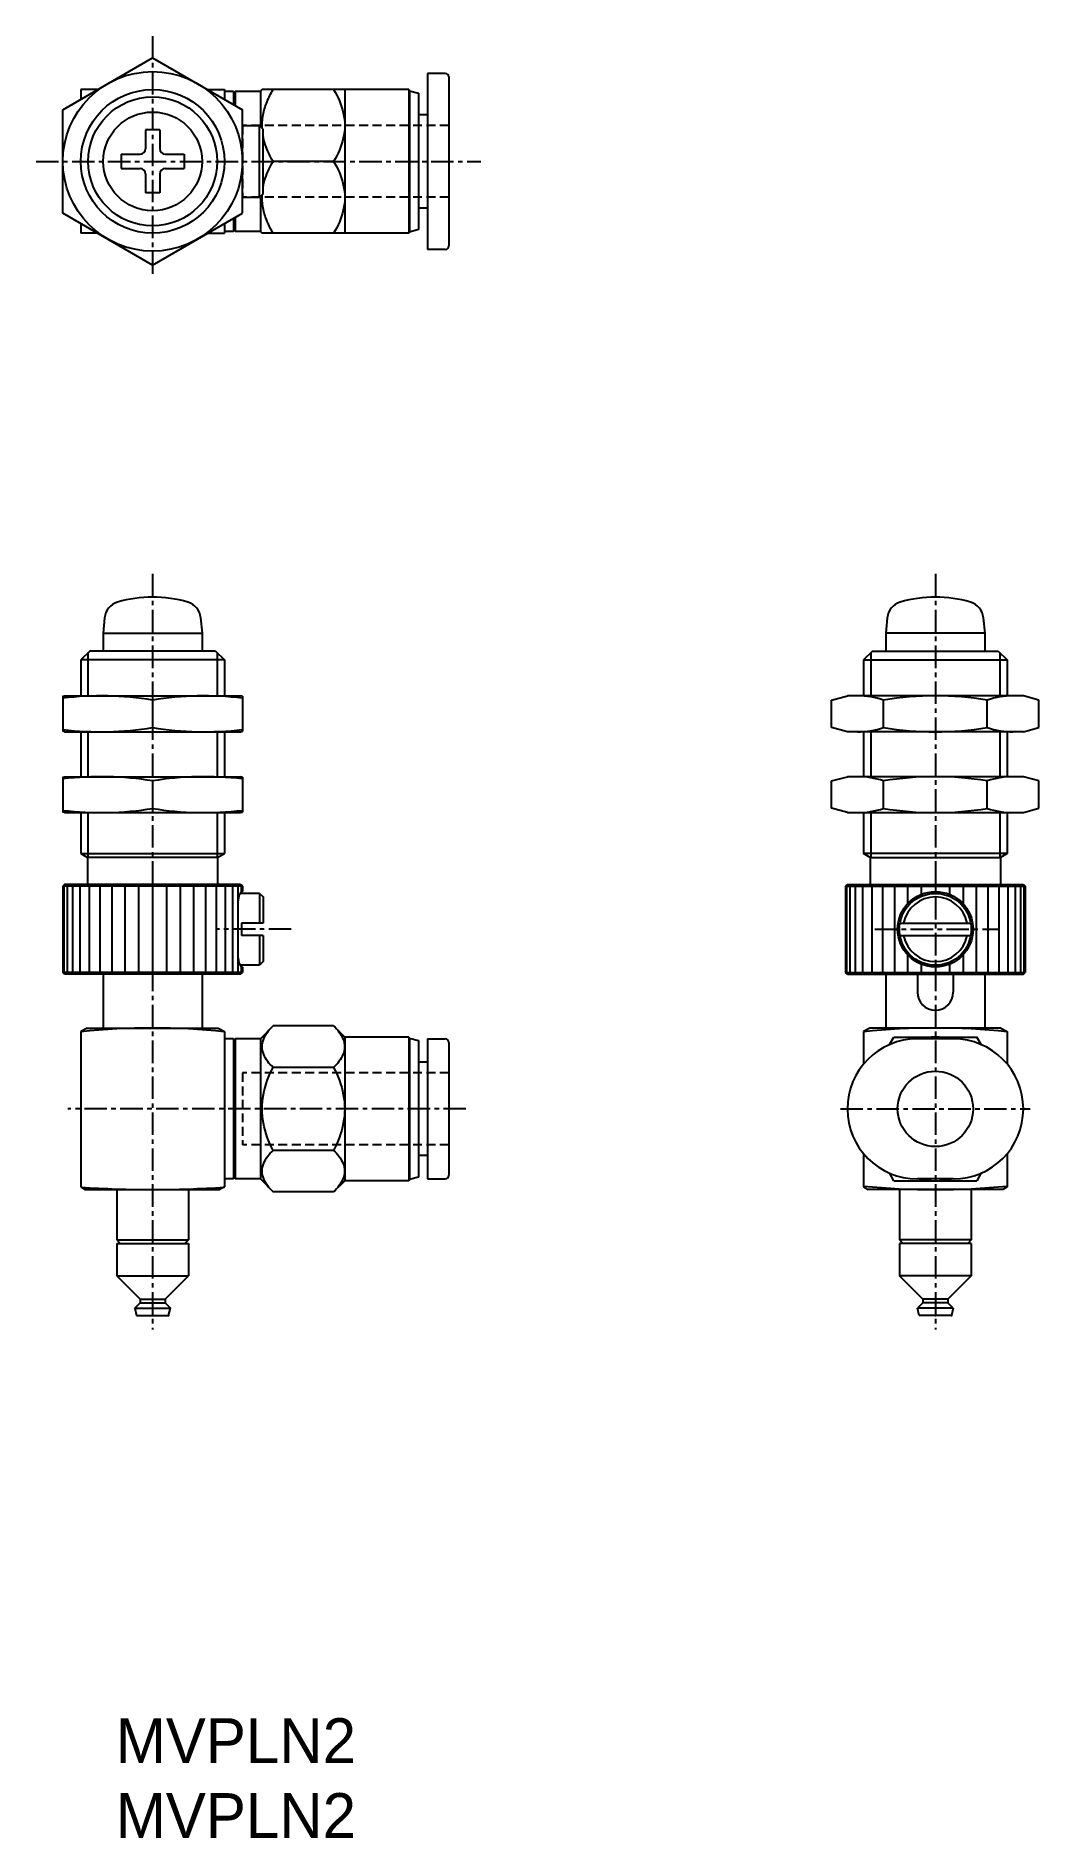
# Model space of a CAD drawing. Extents: x -98 to -43, y -18 to 83.
import ezdxf

# ---------------------------------------------------------------- set-up
doc = ezdxf.new("R2010")
doc.units = 0
doc.linetypes.add('CENTER', pattern=[2, 1.25, -0.25, 0.25, -0.25])
doc.linetypes.add('DASHED', pattern=[0.75, 0.5, -0.25])
doc.layers.get('0').update_dxf_attribs({"linetype": 'CONTINUOUS'})
doc.layers.add('CENTER', color=1, linetype='CENTER')

msp = doc.modelspace()

# ---------------------------------------------------------------- linework, layer by layer
at = {"color": 7, "linetype": 'CONTINUOUS'}
for p, q in [((-96.99, 78.52), (-91.99, 81.41)), ((-91.99, 81.41), (-86.99, 78.52)), ((-76.69, 80.54), (-76.69, 70.74)), ((-75.69, 80.54), (-76.69, 80.54)), ((-75.49, 80.34), (-75.49, 70.94)), ((-95.99, 79.64), (-95.99, 79.1)), ((-95.07, 79.64), (-95.99, 79.64)), ((-88.92, 79.64), (-87.99, 79.64)), ((-87.99, 79.64), (-87.99, 79.1)), ((-87.49, 79.54), (-87.99, 79.54)), ((-87.49, 79.54), (-87.49, 78.81)), ((-87.39, 79.54), (-87.49, 79.44)), ((-85.99, 79.54), (-87.39, 79.54)), ((-87.39, 79.54), (-87.39, 78.75)), ((-85.89, 79.64), (-85.99, 79.54)), ((-85.99, 79.54), (-85.99, 77.59)), ((-77.73, 79.64), (-85.89, 79.64)), ((-81.29, 79.64), (-81.29, 71.64)), ((-77.73, 79.64), (-77.73, 71.64)), ((-77.73, 79.64), (-77.69, 79.57)), ((-77.69, 79.57), (-77.69, 71.7)), ((-77.69, 79.57), (-77.19, 79.44)), ((-77.19, 79.44), (-77.19, 71.84)), ((-96.99, 72.75), (-96.99, 78.52)), ((-86.99, 72.75), (-86.99, 78.52)), ((-91.59, 77.39), (-92.39, 77.39)), ((-92.39, 77.39), (-92.39, 76.34)), ((-91.59, 77.39), (-91.59, 76.34)), ((-86.99, 77.64), (-86.04, 77.64)), ((-86.04, 73.64), (-86.04, 77.64)), ((-85.84, 77.44), (-86.04, 77.64)), ((-85.84, 73.84), (-85.84, 77.44)), ((-76.69, 78.24), (-77.19, 78.24)), ((-93.74, 76.04), (-93.74, 75.24)), ((-93.74, 76.04), (-92.69, 76.04)), ((-91.29, 76.04), (-90.24, 76.04)), ((-90.24, 76.04), (-90.24, 75.24)), ((-81.91, 75.64), (-85.28, 75.64)), ((-93.74, 75.24), (-92.69, 75.24)), ((-92.39, 74.94), (-92.39, 73.89)), ((-91.59, 74.94), (-91.59, 73.89)), ((-91.29, 75.24), (-90.24, 75.24)), ((-91.59, 73.89), (-92.39, 73.89)), ((-86.99, 73.64), (-86.04, 73.64)), ((-85.84, 73.84), (-86.04, 73.64)), ((-85.99, 73.69), (-85.99, 71.74)), ((-91.99, 69.86), (-96.99, 72.75)), ((-91.99, 69.86), (-86.99, 72.75)), ((-87.49, 72.46), (-87.49, 71.74)), ((-87.39, 72.52), (-87.39, 71.74)), ((-76.69, 73.04), (-77.19, 73.04)), ((-95.99, 72.17), (-95.99, 71.64)), ((-95.07, 71.64), (-95.99, 71.64)), ((-88.92, 71.64), (-87.99, 71.64)), ((-87.99, 72.17), (-87.99, 71.64)), ((-87.49, 71.74), (-87.99, 71.74)), ((-87.39, 71.74), (-87.49, 71.84)), ((-85.99, 71.74), (-87.39, 71.74)), ((-85.99, 71.74), (-85.89, 71.64)), ((-77.73, 71.64), (-85.89, 71.64)), ((-77.69, 71.7), (-77.73, 71.64)), ((-77.19, 71.84), (-77.69, 71.7)), ((-75.69, 70.74), (-76.69, 70.74)), ((-94.67, 50.22), (-94.74, 49.37)), ((-89.32, 50.22), (-89.24, 49.37)), ((-51.08, 50.22), (-51.15, 49.37)), ((-45.73, 50.22), (-45.65, 49.37)), ((-94.74, 49.37), (-89.24, 49.37)), ((-94.74, 49.37), (-94.74, 48.37)), ((-89.24, 49.37), (-89.24, 48.37)), ((-51.15, 49.37), (-51.15, 48.37)), ((-45.65, 49.37), (-51.15, 49.37)), ((-45.65, 49.37), (-45.65, 48.37)), ((-95.49, 48.37), (-95.99, 47.87)), ((-95.59, 48.28), (-95.59, 45.87)), ((-88.49, 48.37), (-95.49, 48.37)), ((-88.49, 48.37), (-87.99, 47.87)), ((-88.4, 48.28), (-88.4, 45.87)), ((-51.9, 48.37), (-52.4, 47.87)), ((-52, 48.28), (-52, 45.87)), ((-51.9, 48.37), (-44.9, 48.37)), ((-44.9, 48.37), (-44.4, 47.87)), ((-44.81, 48.28), (-44.81, 45.87)), ((-87.99, 47.87), (-95.99, 47.87)), ((-95.99, 47.87), (-95.99, 45.87)), ((-87.99, 47.87), (-87.99, 45.87)), ((-52.4, 47.87), (-44.4, 47.87)), ((-52.4, 47.87), (-52.4, 45.87)), ((-44.4, 47.87), (-44.4, 45.87)), ((-96.99, 45.85), (-96.89, 45.87)), ((-96.99, 45.85), (-96.99, 43.9)), ((-96.89, 45.87), (-87.09, 45.87)), ((-91.99, 45.64), (-91.99, 44.11)), ((-86.99, 45.85), (-87.09, 45.87)), ((-86.99, 45.85), (-86.99, 43.9)), ((-54.18, 45.64), (-53.3, 45.87)), ((-54.18, 44.11), (-54.18, 45.64)), ((-43.5, 45.87), (-53.3, 45.87)), ((-51.29, 44.11), (-51.29, 45.64)), ((-45.52, 44.11), (-45.52, 45.64)), ((-42.63, 45.64), (-43.5, 45.87)), ((-42.63, 44.11), (-42.63, 45.64)), ((-96.89, 43.87), (-96.99, 43.9)), ((-96.89, 43.87), (-87.09, 43.87)), ((-95.99, 43.87), (-95.99, 41.37)), ((-95.59, 43.87), (-95.59, 41.37)), ((-88.4, 43.87), (-88.4, 41.37)), ((-87.99, 43.87), (-87.99, 41.37)), ((-87.09, 43.87), (-86.99, 43.9)), ((-53.3, 43.87), (-54.18, 44.11)), ((-43.5, 43.87), (-53.3, 43.87)), ((-52.4, 43.87), (-52.4, 41.37)), ((-52, 43.87), (-52, 41.37)), ((-44.81, 43.87), (-44.81, 41.37)), ((-44.4, 43.87), (-44.4, 41.37)), ((-43.5, 43.87), (-42.63, 44.11)), ((-96.99, 41.35), (-96.89, 41.37)), ((-96.99, 41.35), (-96.99, 39.4)), ((-96.89, 41.37), (-87.09, 41.37)), ((-86.99, 41.35), (-87.09, 41.37)), ((-86.99, 41.35), (-86.99, 39.4)), ((-54.18, 41.14), (-53.3, 41.37)), ((-43.5, 41.37), (-53.3, 41.37)), ((-42.63, 41.14), (-43.5, 41.37)), ((-91.99, 41.14), (-91.99, 39.61)), ((-54.18, 39.61), (-54.18, 41.14)), ((-51.29, 39.61), (-51.29, 41.14)), ((-45.52, 39.61), (-45.52, 41.14)), ((-42.63, 39.61), (-42.63, 41.14)), ((-96.89, 39.37), (-96.99, 39.4)), ((-96.89, 39.37), (-87.09, 39.37)), ((-95.99, 39.37), (-95.99, 37.09)), ((-95.59, 39.37), (-95.59, 36.87)), ((-88.4, 39.37), (-88.4, 36.87)), ((-87.99, 39.37), (-87.99, 37.09)), ((-87.09, 39.37), (-86.99, 39.4)), ((-53.3, 39.37), (-54.18, 39.61)), ((-53.3, 39.37), (-43.5, 39.37)), ((-52.4, 39.37), (-52.4, 37.09)), ((-52, 39.37), (-52, 36.87)), ((-44.81, 39.37), (-44.81, 36.87)), ((-44.4, 39.37), (-44.4, 37.09)), ((-43.5, 39.37), (-42.63, 39.61)), ((-95.99, 37.09), (-87.99, 37.09)), ((-95.99, 37.09), (-95.62, 36.87)), ((-88.37, 36.87), (-95.62, 36.87)), ((-95.62, 36.87), (-95.62, 35.37)), ((-88.37, 36.87), (-87.99, 37.09)), ((-88.37, 36.87), (-88.37, 35.37)), ((-44.4, 37.09), (-52.4, 37.09)), ((-52.03, 36.87), (-52.4, 37.09)), ((-52.03, 36.87), (-44.78, 36.87)), ((-52.03, 36.87), (-52.03, 35.37)), ((-44.4, 37.09), (-44.78, 36.87)), ((-44.78, 36.87), (-44.78, 35.37)), ((-96.89, 35.37), (-96.99, 35.27)), ((-86.99, 35.27), (-96.99, 35.27)), ((-96.99, 35.27), (-96.99, 30.47)), ((-96.93, 35.27), (-96.93, 30.47)), ((-87.09, 35.37), (-96.89, 35.37)), ((-96.75, 35.27), (-96.75, 30.47)), ((-96.45, 35.27), (-96.45, 30.47)), ((-96.04, 35.27), (-96.04, 30.47)), ((-95.53, 35.27), (-95.53, 30.47)), ((-94.93, 35.27), (-94.93, 30.47)), ((-94.26, 35.27), (-94.26, 30.47)), ((-93.54, 35.27), (-93.54, 30.47)), ((-92.78, 35.27), (-92.78, 30.47)), ((-91.99, 35.27), (-91.99, 30.47)), ((-91.21, 35.27), (-91.21, 30.47)), ((-90.45, 35.27), (-90.45, 30.47)), ((-89.72, 35.27), (-89.72, 30.47)), ((-89.05, 35.27), (-89.05, 30.47)), ((-88.46, 35.27), (-88.46, 30.47)), ((-87.95, 35.27), (-87.95, 30.47)), ((-87.54, 35.27), (-87.54, 30.47)), ((-87.24, 35.27), (-87.24, 34.42)), ((-87.09, 35.37), (-86.99, 35.27)), ((-87.06, 35.27), (-87.06, 34.95)), ((-86.99, 35.27), (-86.99, 34.97)), ((-53.3, 35.37), (-53.4, 35.27)), ((-53.4, 35.27), (-43.4, 35.27)), ((-53.4, 35.27), (-53.4, 30.47)), ((-53.34, 35.27), (-53.34, 30.47)), ((-53.3, 35.37), (-43.5, 35.37)), ((-53.16, 35.27), (-53.16, 30.47)), ((-52.86, 35.27), (-52.86, 30.47)), ((-52.45, 35.27), (-52.45, 30.47)), ((-51.94, 35.27), (-51.94, 30.47)), ((-51.34, 35.27), (-51.34, 30.47)), ((-50.67, 35.27), (-50.67, 30.47)), ((-49.95, 35.27), (-49.95, 34.29)), ((-49.19, 35.27), (-49.19, 34.82)), ((-48.4, 35.27), (-48.4, 34.97)), ((-47.62, 35.27), (-47.62, 34.82)), ((-46.86, 35.27), (-46.86, 34.29)), ((-46.13, 35.27), (-46.13, 30.47)), ((-45.47, 35.27), (-45.47, 30.47)), ((-44.87, 35.27), (-44.87, 30.47)), ((-44.36, 35.27), (-44.36, 30.47)), ((-43.95, 35.27), (-43.95, 30.47)), ((-43.65, 35.27), (-43.65, 30.47)), ((-43.5, 35.37), (-43.4, 35.27)), ((-43.47, 35.27), (-43.47, 30.47)), ((-43.4, 35.27), (-43.4, 30.47)), ((-87.24, 34.28), (-87.24, 31.47)), ((-86.04, 34.87), (-87.12, 34.87)), ((-86.04, 34.87), (-85.84, 34.67)), ((-86.04, 34.87), (-86.04, 33.22)), ((-85.84, 34.67), (-85.84, 33.22)), ((-87.04, 33.22), (-87.04, 32.52)), ((-85.84, 33.22), (-87.04, 33.22)), ((-50.37, 33.22), (-46.44, 33.22)), ((-85.84, 32.52), (-87.04, 32.52)), ((-86.04, 32.52), (-86.04, 30.87)), ((-85.84, 32.52), (-85.84, 31.07)), ((-50.37, 32.52), (-46.44, 32.52)), ((-87.24, 31.33), (-87.24, 30.47)), ((-49.95, 31.45), (-49.95, 30.47)), ((-46.86, 31.45), (-46.86, 30.47)), ((-86.99, 30.47), (-96.99, 30.47)), ((-96.89, 30.37), (-96.99, 30.47)), ((-87.09, 30.37), (-96.89, 30.37)), ((-94.74, 30.37), (-94.74, 27.37)), ((-89.24, 30.37), (-89.24, 27.37)), ((-86.04, 30.87), (-87.12, 30.87)), ((-87.09, 30.37), (-86.99, 30.47)), ((-87.06, 30.79), (-87.06, 30.47)), ((-86.99, 30.77), (-86.99, 30.47)), ((-85.84, 31.07), (-86.04, 30.87)), ((-53.4, 30.47), (-43.4, 30.47)), ((-53.3, 30.37), (-53.4, 30.47)), ((-53.3, 30.37), (-43.5, 30.37)), ((-51.15, 30.37), (-51.15, 27.37)), ((-49.4, 30.37), (-49.4, 29.37)), ((-49.19, 30.92), (-49.19, 30.47)), ((-48.4, 30.77), (-48.4, 30.47)), ((-47.62, 30.92), (-47.62, 30.47)), ((-47.4, 30.37), (-47.4, 29.37)), ((-45.65, 30.37), (-45.65, 27.37)), ((-43.5, 30.37), (-43.4, 30.47)), ((-95.64, 27.37), (-95.99, 27.17)), ((-95.99, 27.17), (-95.99, 18.52)), ((-95.64, 27.37), (-88.34, 27.37)), ((-88.34, 27.37), (-87.99, 27.17)), ((-87.99, 27.17), (-87.99, 18.52)), ((-85.28, 27.49), (-85.99, 26.77)), ((-81.91, 27.49), (-85.28, 27.49)), ((-81.91, 27.49), (-81.29, 26.87)), ((-52.05, 27.37), (-52.4, 27.17)), ((-52.4, 27.17), (-52.4, 25.36)), ((-44.75, 27.37), (-52.05, 27.37)), ((-44.75, 27.37), (-44.4, 27.17)), ((-44.4, 27.17), (-44.4, 25.36)), ((-87.49, 26.77), (-87.99, 26.77)), ((-87.39, 26.77), (-87.49, 26.67)), ((-87.49, 26.77), (-87.49, 18.97)), ((-85.99, 26.77), (-87.39, 26.77)), ((-87.39, 26.77), (-87.39, 18.97)), ((-85.99, 26.77), (-85.99, 18.97)), ((-77.73, 26.87), (-81.29, 26.87)), ((-81.29, 26.87), (-81.29, 18.87)), ((-77.73, 26.87), (-77.69, 26.81)), ((-77.73, 26.87), (-77.73, 18.87)), ((-77.69, 26.81), (-77.19, 26.67)), ((-77.69, 26.81), (-77.69, 18.94)), ((-77.19, 26.67), (-77.19, 19.07)), ((-76.69, 26.77), (-75.69, 26.77)), ((-76.69, 26.77), (-76.69, 18.97)), ((-75.49, 26.57), (-75.49, 19.17)), ((-50.96, 26.45), (-50.71, 26.87)), ((-50.71, 26.87), (-46.09, 26.87)), ((-47.4, 26.77), (-49.4, 26.77)), ((-45.85, 26.45), (-46.09, 26.87)), ((-81.91, 25.18), (-85.28, 25.18)), ((-76.69, 25.47), (-77.19, 25.47)), ((-81.91, 20.56), (-85.28, 20.56)), ((-76.69, 20.27), (-77.19, 20.27)), ((-52.4, 20.38), (-52.4, 18.52)), ((-44.4, 20.38), (-44.4, 18.52)), ((-87.39, 18.97), (-87.49, 19.07)), ((-77.19, 19.07), (-77.69, 18.94)), ((-50.71, 18.87), (-50.96, 19.3)), ((-45.85, 19.3), (-46.09, 18.87)), ((-95.99, 18.52), (-95.74, 18.37)), ((-95.74, 18.37), (-88.24, 18.37)), ((-93.99, 18.37), (-93.99, 15.57)), ((-89.99, 18.37), (-89.99, 15.57)), ((-87.99, 18.52), (-88.24, 18.37)), ((-87.49, 18.97), (-87.99, 18.97)), ((-85.99, 18.97), (-87.39, 18.97)), ((-85.99, 18.97), (-85.28, 18.25)), ((-81.91, 18.25), (-85.28, 18.25)), ((-81.29, 18.87), (-81.91, 18.25)), ((-77.73, 18.87), (-81.29, 18.87)), ((-77.69, 18.94), (-77.73, 18.87)), ((-76.69, 18.97), (-75.69, 18.97)), ((-52.4, 18.52), (-52.15, 18.37)), ((-44.65, 18.37), (-52.15, 18.37)), ((-50.71, 18.87), (-46.09, 18.87)), ((-50.4, 18.37), (-50.4, 15.57)), ((-47.4, 18.97), (-49.4, 18.97)), ((-46.4, 18.37), (-46.4, 15.57)), ((-44.4, 18.52), (-44.65, 18.37)), ((-93.99, 15.57), (-89.99, 15.57)), ((-93.99, 15.57), (-93.79, 15.37)), ((-93.99, 15.37), (-89.99, 15.37)), ((-93.99, 15.37), (-93.99, 13.57)), ((-89.99, 15.57), (-90.19, 15.37)), ((-89.99, 15.37), (-89.99, 13.57)), ((-50.4, 15.57), (-50.2, 15.37)), ((-46.4, 15.57), (-50.4, 15.57)), ((-46.4, 15.37), (-50.4, 15.37)), ((-50.4, 15.37), (-50.4, 13.57)), ((-46.4, 15.57), (-46.6, 15.37)), ((-46.4, 15.37), (-46.4, 13.57)), ((-93.99, 13.57), (-89.99, 13.57)), ((-93.99, 13.57), (-92.69, 12.27)), ((-91.29, 12.27), (-89.99, 13.57)), ((-49.1, 12.27), (-50.4, 13.57)), ((-46.4, 13.57), (-50.4, 13.57)), ((-46.4, 13.57), (-47.7, 12.27)), ((-92.99, 11.77), (-92.69, 12.07)), ((-92.69, 12.27), (-91.29, 12.27)), ((-92.69, 12.27), (-92.69, 12.07)), ((-92.69, 12.07), (-91.29, 12.07)), ((-91.29, 12.27), (-91.29, 12.07)), ((-91.29, 12.07), (-90.99, 11.77)), ((-49.1, 12.07), (-49.4, 11.77)), ((-49.1, 12.27), (-49.1, 12.07)), ((-47.7, 12.27), (-49.1, 12.27)), ((-47.7, 12.07), (-49.1, 12.07)), ((-47.7, 12.27), (-47.7, 12.07)), ((-47.4, 11.77), (-47.7, 12.07)), ((-92.99, 11.77), (-92.89, 11.37)), ((-92.99, 11.77), (-90.99, 11.77)), ((-92.89, 11.37), (-91.1, 11.37)), ((-91.1, 11.37), (-90.99, 11.77)), ((-49.3, 11.37), (-49.4, 11.77)), ((-47.4, 11.77), (-49.4, 11.77)), ((-47.51, 11.37), (-49.3, 11.37)), ((-47.4, 11.77), (-47.51, 11.37))]:
    msp.add_line(p, q, dxfattribs=at)
at = {"color": 3, "linetype": 'DASHED'}
for p, q in [((-86.99, 77.64), (-86.99, 73.64)), ((-75.49, 77.64), (-86.99, 77.64)), ((-75.49, 73.64), (-86.99, 73.64)), ((-75.49, 24.87), (-86.99, 24.87)), ((-86.99, 24.87), (-86.99, 20.87)), ((-75.49, 20.87), (-86.99, 20.87))]:
    msp.add_line(p, q, dxfattribs=at)
at = {"color": 7, "linetype": 'CONTINUOUS'}
for points in [[(-85.89, 77.48, -0.060362), (-85.84, 78.24, -0.049135), (-85.62, 78.96, -0.042059), (-85.28, 79.64)], [(-81.91, 79.64, -0.083558), (-81.37, 78.34, -0.112973), (-81.37, 76.93, -0.083557), (-81.91, 75.64)], [(-85.28, 75.64, -0.028429), (-85.52, 76.09, -0.031018), (-85.72, 76.58, -0.035266), (-85.84, 77.08)], [(-85.84, 74.19, -0.035379), (-85.72, 74.69, -0.031062), (-85.52, 75.18, -0.028476), (-85.28, 75.64)], [(-81.91, 75.64, -0.083558), (-81.37, 74.34, -0.112973), (-81.37, 72.93, -0.083557), (-81.91, 71.64)], [(-85.28, 71.64, -0.042112), (-85.62, 72.31, -0.049114), (-85.84, 73.04, -0.060422), (-85.89, 73.79)], [(-86.99, 34.97, 0.024519), (-87.02, 34.97, 0.024519), (-87.04, 34.96, 0.024519), (-87.07, 34.94, 0.024519), (-87.09, 34.92, 0.024519), (-87.11, 34.89, 0.024519), (-87.13, 34.85, 0.024519), (-87.15, 34.81, 0.024519), (-87.17, 34.77, 0.024519), (-87.19, 34.72, 0.024519), (-87.2, 34.66, 0.024519), (-87.21, 34.6, 0.024519), (-87.22, 34.54, 0.024519), (-87.23, 34.48, 0.024519), (-87.24, 34.41, 0.024519), (-87.24, 34.35, 0.024519), (-87.24, 34.28, -1)], [(-87.24, 31.47, 0.024549), (-87.24, 31.4, 0.024549), (-87.24, 31.33, 0.024549), (-87.23, 31.27, 0.024549), (-87.22, 31.2, 0.024549), (-87.21, 31.14, 0.024549), (-87.2, 31.08, 0.024549), (-87.19, 31.03, 0.024549), (-87.17, 30.98, 0.024549), (-87.15, 30.93, 0.024549), (-87.13, 30.89, 0.024549), (-87.11, 30.85, 0.024549), (-87.09, 30.83, 0.024549), (-87.07, 30.8, 0.024549), (-87.04, 30.79, 0.024549), (-87.02, 30.78, 0.024549), (-86.99, 30.77, -1)], [(-85.28, 25.18, -0.103303), (-85.8, 25.9, -0.216614), (-85.8, 26.77, -0.103322), (-85.28, 27.49)], [(-81.91, 27.49, -0.103303), (-81.39, 26.77, -0.216612), (-81.39, 25.9, -0.103324), (-81.91, 25.18)], [(-85.28, 20.56, -0.076015), (-85.82, 22.07, -0.096024), (-85.82, 23.67, -0.076034), (-85.28, 25.18)], [(-81.91, 25.18, -0.076015), (-81.37, 23.67, -0.096024), (-81.37, 22.07, -0.076034), (-81.91, 20.56)], [(-85.28, 18.25, -0.103302), (-85.8, 18.97, -0.216614), (-85.8, 19.84, -0.103323), (-85.28, 20.56)], [(-81.91, 20.56, -0.103302), (-81.39, 19.84, -0.216614), (-81.39, 18.97, -0.103323), (-81.91, 18.25)]]:
    msp.add_lwpolyline(points, format="xyb", dxfattribs=at)
for centre, radius in [((-91.99, 75.64), 5), ((-91.99, 75.64), 4), ((-91.99, 75.64), 3.59), ((-91.99, 75.64), 2.75), ((-48.4, 32.87), 2.1), ((-48.4, 32.87), 2), ((-48.4, 22.87), 2.1)]:
    msp.add_circle(centre, radius, dxfattribs=at)
for centre, radius, start, end in [((-75.69, 80.34), 0.2, 0, 90), ((-92.69, 76.34), 0.3, 270, 0), ((-91.29, 76.34), 0.3, 180, 270), ((-92.69, 74.94), 0.3, 0, 90), ((-91.29, 74.94), 0.3, 90, 180), ((-75.69, 70.94), 0.2, 270, 0), ((-91.99, 44.37), 7, 90, 106.257), ((-91.99, 44.37), 7, 73.743, 90), ((-48.4, 44.37), 7, 90, 106.257), ((-48.4, 44.37), 7, 73.743, 90), ((-93.67, 50.13), 1, 106.2571, 175.0001), ((-90.31, 50.13), 1, 4.9999, 73.743), ((-50.08, 50.13), 1, 106.2571, 175.0001), ((-46.72, 50.13), 1, 4.9999, 73.743), ((-94.88, 27.95), 17.92, 80.7293, 96.7728), ((-89.11, 27.95), 17.92, 83.2272, 99.2707), ((-52.73, 41.3), 4.57, 71.5785, 90), ((-48.4, 27.95), 17.92, 80.7293, 99.2707), ((-44.07, 41.3), 4.57, 90, 108.4215), ((-94.88, 61.79), 17.92, 263.2272, 279.2707), ((-89.11, 61.79), 17.92, 260.7293, 276.7728), ((-52.73, 48.44), 4.57, 269.88, 288.4215), ((-48.4, 61.79), 17.92, 260.7293, 279.2707), ((-44.07, 48.44), 4.57, 251.5785, 270.12), ((-94.88, 23.45), 17.92, 80.7293, 96.7728), ((-89.11, 23.45), 17.92, 83.2272, 99.2707), ((-52.73, 36.8), 4.57, 71.5785, 90), ((-48.4, 23.45), 17.92, 80.7293, 99.2707), ((-44.07, 36.8), 4.57, 90, 108.4216), ((-94.88, 57.29), 17.92, 263.2272, 279.2707), ((-89.11, 57.29), 17.92, 260.7293, 276.7728), ((-52.73, 43.94), 4.57, 269.88, 288.4216), ((-48.4, 57.29), 17.92, 260.7293, 279.2707), ((-44.07, 43.94), 4.57, 251.5784, 270.12), ((-48.4, 32.87), 1.8, 11.2123, 168.7877), ((-48.4, 32.87), 1.8, 191.2123, 348.7877), ((-48.4, 29.37), 1, 180, 0), ((-91.99, -12.32), 39.69, 84.216, 95.784), ((-48.4, -12.32), 39.69, 84.216, 95.784), ((-75.69, 26.57), 0.2, 0, 90), ((-49.4, 22.87), 3.9, 90, 270), ((-48.4, 22.87), 4, 77.0706, 102.9294), ((-47.4, 22.87), 3.9, 270, 90), ((-75.69, 19.17), 0.2, 270, 0), ((-91.99, 73.87), 55.5, 265.8668, 274.1332), ((-48.4, 58.06), 39.69, 264.216, 275.784), ((-48.4, 22.87), 4, 257.0706, 282.9294)]:
    msp.add_arc(centre, radius, start, end, dxfattribs=at)
for p in [(-91.99, 75.64), (-75.49, 75.64), (-91.99, 11.37), (-91.1, 11.37), (-48.4, 11.37), (-47.51, 11.37)]:
    msp.add_point(p, dxfattribs=at)
at = {"layer": 'CENTER', "color": 1, "linetype": 'CENTER'}
for p, q in [((-91.99, 82.62), (-91.99, 69.26)), ((-98.48, 75.64), (-73.71, 75.64)), ((-91.99, 52.67), (-91.99, 10.58)), ((-48.4, 52.67), (-48.4, 10.58)), ((-84.27, 32.87), (-88.46, 32.87)), ((-51.78, 32.87), (-44.86, 32.87)), ((-74.54, 22.87), (-96.71, 22.87)), ((-53.68, 22.87), (-43.12, 22.87))]:
    msp.add_line(p, q, dxfattribs=at)

# ---------------------------------------------------------------- texts
at = {"color": 7, "linetype": 'CONTINUOUS'}
for p in [(-94.04, -13.57), (-94.04, -17.74)]:
    msp.add_text('MVPLN2', height=2.5, dxfattribs=at).set_placement(p)

doc.saveas('drawing.dxf')
